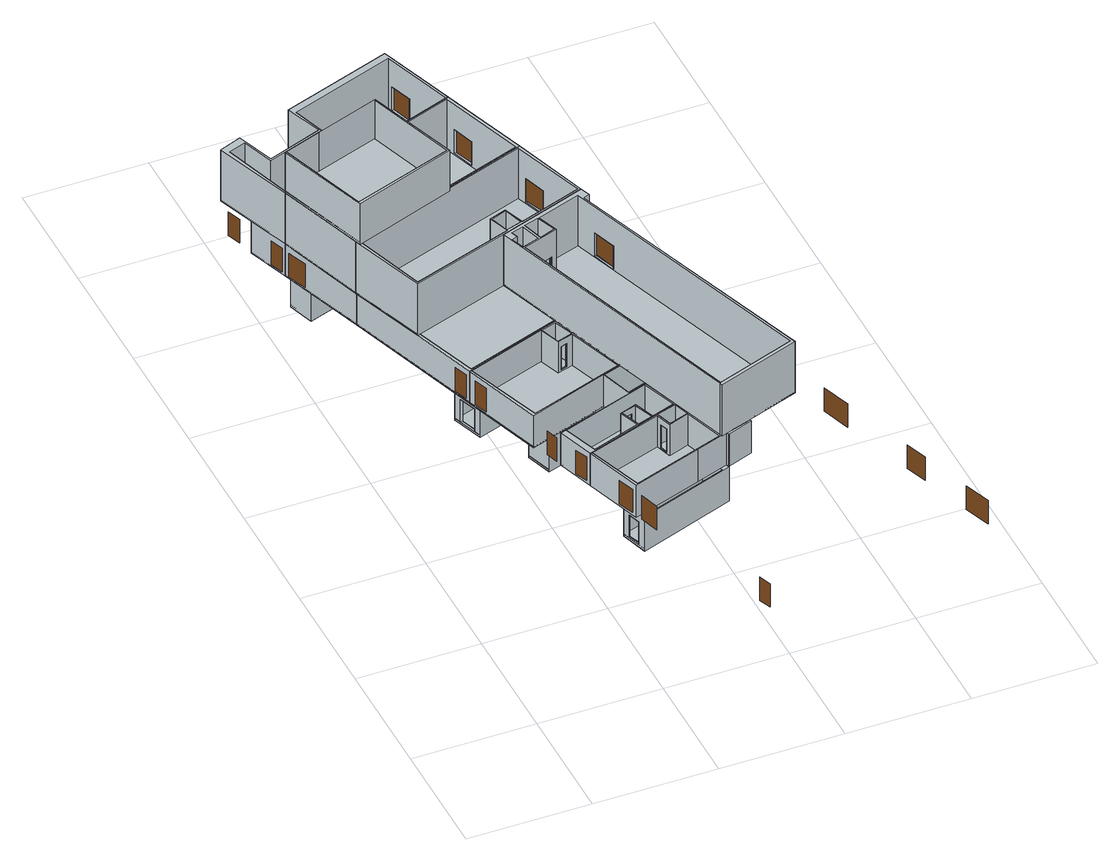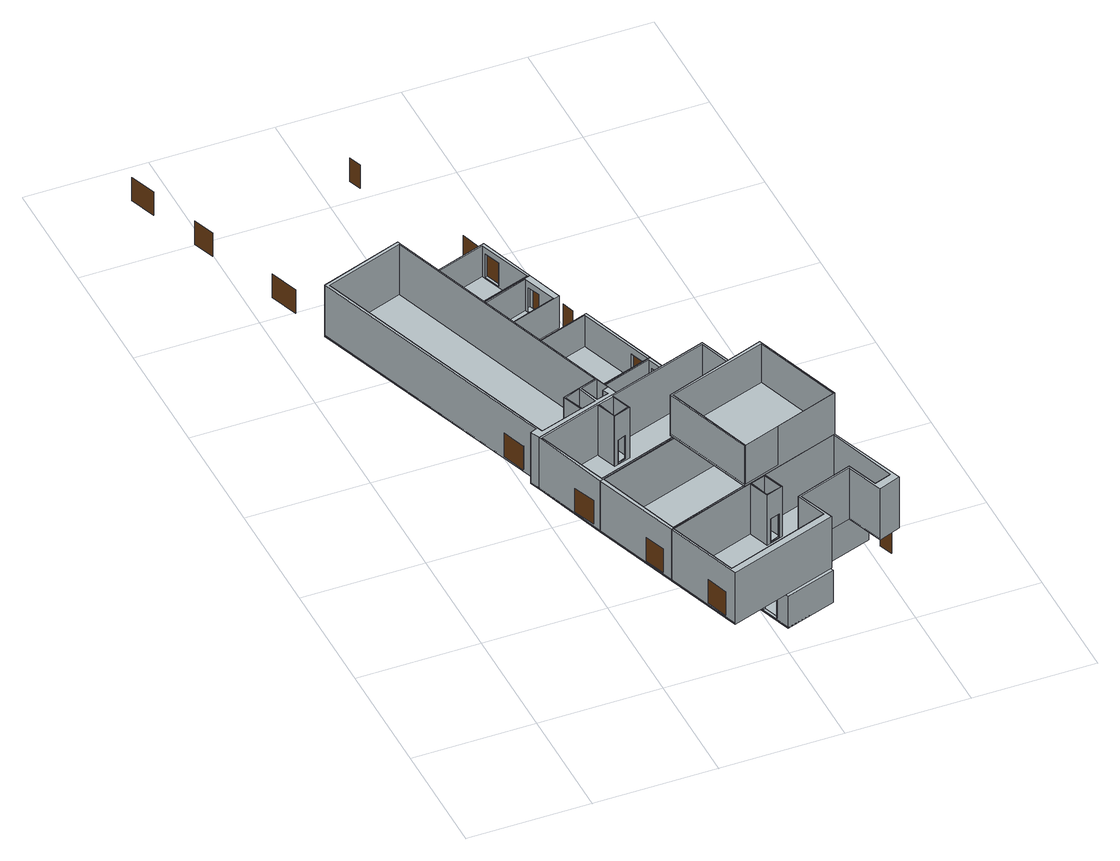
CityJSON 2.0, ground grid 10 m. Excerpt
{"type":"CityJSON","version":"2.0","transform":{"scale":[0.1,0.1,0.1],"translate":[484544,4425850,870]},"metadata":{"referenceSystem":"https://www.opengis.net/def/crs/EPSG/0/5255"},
"CityObjects":{
"object1":{"type":"GenericCityObject","attributes":{"name":"G_-1_10_Bağımsız Bölüm","geometrySuitability":1001,"integrationState":1004,"independentSectionNumber":"10","blockName":"G","takbisPropertyIdentityNumber":-1,"maksIdentityNumber":5457540838,"maksNumaratajIdentityNumber":609962352,"maksIntegrationState":1003,"registeredQuality":"İŞYERİ","registeredFloorDefinition":"B1","propertyLot":"31/44867","additionalNote":"-","independentSectionCardinalDirection":1001,"independentSectionUsage":1002,"partCount":2,"independentSectionPlanNetArea":20.1,"independentSectionPlanGrossArea":23.17,"independentSectionCalculatedArea":24.36,"class":"BagimsizBolum"},"geometry":[{"type":"MultiSurface","lod":"2","boundaries":[[[0,1,2,3]],[[4,5,6,7]],[[8,9,10,11],[12,13,14,15,16,17],[18,19,20,21]],[[3,11,8,2]],[[2,8,9,1]],[[1,9,10,0],[22,23,24,25]],[[0,10,11,3]],[[26,17,16,27],[28,29,30,31]],[[27,16,15,32]],[[32,15,14,33]],[[33,14,13,34]],[[34,13,12,35],[36,37,38,39]],[[35,12,17,26]],[[40,21,20,41],[42,43,44,45]],[[41,20,19,46]],[[46,19,18,47]],[[47,18,21,40]],[[22,28,31,25]],[[23,29,28,22]],[[24,30,29,23]],[[25,31,30,24]],[[36,43,44,39]],[[37,42,43,36]],[[38,45,42,37]],[[39,44,45,38]]]}]},
"object2":{"type":"GenericCityObject","attributes":{"name":"G_-1_9_Bağımsız Bölüm","geometrySuitability":1001,"integrationState":1004,"independentSectionNumber":"9","blockName":"G","takbisPropertyIdentityNumber":-1,"maksIdentityNumber":5299633106,"maksNumaratajIdentityNumber":564510048,"maksIntegrationState":1003,"registeredQuality":"İŞ YERİ","registeredFloorDefinition":"K1","propertyLot":"355/44867","additionalNote":"-","independentSectionCardinalDirection":1007,"independentSectionUsage":1002,"partCount":1,"independentSectionPlanNetArea":256.75,"independentSectionPlanGrossArea":277.12,"independentSectionCalculatedArea":71.66,"class":"BagimsizBolum"},"geometry":[{"type":"MultiSurface","lod":"2","boundaries":[[[48,49,50,51]],[[52,53,54,55]],[[56,57,58,59],[60,61,62,63]],[[51,59,56,50]],[[50,56,57,49]],[[49,57,58,48]],[[48,58,59,51]],[[64,60,63,65]],[[66,61,60,64]],[[67,62,61,66]],[[65,63,62,67]]]}]},
"object3":{"type":"GenericCityObject","attributes":{"name":"G_-1_9_Bağımsız Bölüm","geometrySuitability":1001,"integrationState":1004,"independentSectionNumber":"9","blockName":"G","takbisPropertyIdentityNumber":-1,"maksIdentityNumber":5299633106,"maksNumaratajIdentityNumber":564510048,"maksIntegrationState":1003,"registeredQuality":"EKLENTİ","registeredFloorDefinition":"B2","propertyLot":"355/44867","additionalNote":"-","independentSectionCardinalDirection":1001,"independentSectionUsage":1006,"partCount":1,"independentSectionPlanNetArea":256.75,"independentSectionPlanGrossArea":277.87,"independentSectionCalculatedArea":18.86,"class":"BagimsizBolum"},"geometry":[{"type":"MultiSurface","lod":"2","boundaries":[[[68,69,70,71]],[[72,73,74,75]],[[76,77,78,79],[80,81,82,83]],[[71,79,76,70]],[[70,76,77,69]],[[69,77,78,68]],[[68,78,79,71]],[[84,80,83,85]],[[86,81,80,84]],[[87,82,81,86]],[[85,83,82,87]]]}]},
"object4":{"type":"GenericCityObject","attributes":{"name":"G_-1_8_Bağımsız Bölüm","geometrySuitability":1001,"integrationState":1004,"independentSectionNumber":"8","blockName":"G","takbisPropertyIdentityNumber":-1,"maksIdentityNumber":5372565480,"maksNumaratajIdentityNumber":748672870,"maksIntegrationState":1003,"registeredQuality":"EKLENTİ","registeredFloorDefinition":"B2","propertyLot":"175/44867","additionalNote":"-","independentSectionCardinalDirection":1001,"independentSectionUsage":1006,"partCount":1,"independentSectionPlanNetArea":127.14,"independentSectionPlanGrossArea":135.57,"independentSectionCalculatedArea":22.59,"class":"BagimsizBolum"},"geometry":[{"type":"MultiSurface","lod":"2","boundaries":[[[88,89,90,91]],[[92,93,94,95]],[[96,97,98,99],[100,101,102,103]],[[91,99,96,90]],[[90,96,97,89]],[[89,97,98,88],[104,105,106,107]],[[88,98,99,91]],[[108,103,102,109],[110,111,112,113]],[[109,102,101,114]],[[114,101,100,115]],[[115,100,103,108]],[[104,110,113,107]],[[105,111,110,104]],[[106,112,111,105]],[[107,113,112,106]]]}]},
"object5":{"type":"GenericCityObject","attributes":{"name":"G_-1_6_Bağımsız Bölüm","geometrySuitability":1001,"integrationState":1004,"independentSectionNumber":"6","blockName":"G","takbisPropertyIdentityNumber":-1,"maksIdentityNumber":5343992722,"maksNumaratajIdentityNumber":665224309,"maksIntegrationState":1003,"registeredQuality":"İŞ YERİ","registeredInstallation":"EKLENTİ","registeredFloorDefinition":"B1","propertyLot":"36/44867","additionalNote":"-","independentSectionCardinalDirection":1001,"independentSectionUsage":1002,"partCount":2,"independentSectionPlanNetArea":22.33,"independentSectionPlanGrossArea":26.04,"independentSectionCalculatedArea":26.53,"class":"BagimsizBolum"},"geometry":[{"type":"MultiSurface","lod":"2","boundaries":[[[116,117,118,119,120]],[[121,122,123,124,125]],[[126,127,128,129,130],[131,132,133,134,135,136,137,138],[139,140,141,142]],[[119,126,130,120]],[[119,126,127,118]],[[118,127,128,117]],[[117,128,129,116],[143,144,145,146]],[[116,129,130,120]],[[147,131,138,148],[149,150,151,152]],[[153,132,131,147]],[[154,133,132,153]],[[155,134,133,154],[156,157,158,159]],[[160,135,134,155]],[[161,136,135,160]],[[162,137,136,161]],[[148,138,137,162]],[[163,142,141,164]],[[164,141,140,165],[166,167,168,169]],[[165,140,139,170]],[[170,139,142,163]],[[156,167,168,159]],[[157,166,167,156]],[[158,169,166,157]],[[159,168,169,158]]]}]},
"object6":{"type":"GenericCityObject","attributes":{"name":"G_-1_9_Bağımsız Bölüm","geometrySuitability":1001,"integrationState":1004,"independentSectionNumber":"9","blockName":"G","takbisPropertyIdentityNumber":-1,"maksIdentityNumber":5299633106,"maksNumaratajIdentityNumber":564510048,"maksIntegrationState":1003,"registeredQuality":"İŞ YERİ","registeredInstallation":"EKLENTİ","registeredFloorDefinition":"B1","propertyLot":"355/44867","additionalNote":"-","independentSectionCardinalDirection":1001,"independentSectionUsage":1002,"partCount":2,"independentSectionPlanNetArea":256.75,"independentSectionPlanGrossArea":277.87,"independentSectionCalculatedArea":84.59,"class":"BagimsizBolum"},"geometry":[{"type":"MultiSurface","lod":"2","boundaries":[[[1,171,172,173]],[[174,175,5,176]],[[177,178,9,179],[180,181,182,183,184,185],[186,187,188,189]],[[173,179,177,172]],[[172,177,178,171]],[[171,178,9,1],[190,191,192,193]],[[1,9,179,173]],[[194,185,184,195],[196,197,198,199]],[[195,184,183,200]],[[200,183,182,201]],[[201,182,181,202],[203,204,205,206]],[[202,181,180,207]],[[207,180,185,194]],[[208,189,188,209]],[[209,188,187,210],[211,212,213,214]],[[210,187,186,215]],[[215,186,189,208]],[[190,196,199,193]],[[191,197,196,190]],[[192,198,197,191]],[[193,199,198,192]],[[203,212,213,206]],[[204,211,212,203]],[[205,214,211,204]],[[206,213,214,205]]]}]},
"object7":{"type":"GenericCityObject","attributes":{"name":"G_-1_8_Bağımsız Bölüm","geometrySuitability":1001,"integrationState":1004,"independentSectionNumber":"8","blockName":"G","takbisPropertyIdentityNumber":-1,"maksIdentityNumber":5372565480,"maksNumaratajIdentityNumber":748672870,"maksIntegrationState":1003,"registeredQuality":"İŞ YERİ","registeredInstallation":"EKLENTİ","registeredFloorDefinition":"B1","propertyLot":"175/44867","additionalNote":"-","independentSectionCardinalDirection":1001,"independentSectionUsage":1002,"partCount":2,"independentSectionPlanNetArea":127.14,"independentSectionPlanGrossArea":135.57,"independentSectionCalculatedArea":135.58,"class":"BagimsizBolum"},"geometry":[{"type":"MultiSurface","lod":"2","boundaries":[[[171,216,217,218,172]],[[219,220,221,175,174]],[[222,223,224,178,177],[225,226,227,228,229,230],[231,232,233,234]],[[172,177,222,218]],[[218,222,223,217]],[[217,223,224,216]],[[216,224,178,171],[235,236,237,238]],[[172,177,178,171]],[[239,230,229,240],[241,242,243,244]],[[240,229,228,245]],[[245,228,227,246]],[[246,227,226,247],[248,249,250,251]],[[247,226,225,252]],[[252,225,230,239]],[[253,234,233,254]],[[254,233,232,255]],[[255,232,231,256],[257,258,259,260]],[[256,231,234,253]],[[235,241,244,238]],[[236,242,241,235]],[[237,243,242,236]],[[238,244,243,237]],[[248,258,259,251]],[[249,257,258,248]],[[250,260,257,249]],[[251,259,260,250]]]}]},
"object8":{"type":"GenericCityObject","attributes":{"name":"G_-1_5_Bağımsız Bölüm","geometrySuitability":1001,"integrationState":1004,"independentSectionNumber":"5","blockName":"G","takbisPropertyIdentityNumber":-1,"maksIdentityNumber":5322442947,"maksNumaratajIdentityNumber":684748940,"maksIntegrationState":1003,"registeredQuality":"EKLENTİ","registeredFloorDefinition":"B2","propertyLot":"55/44867","additionalNote":"-","independentSectionCardinalDirection":1001,"independentSectionUsage":1006,"partCount":1,"independentSectionPlanNetArea":38.04,"independentSectionPlanGrossArea":41.77,"independentSectionCalculatedArea":19.32,"class":"BagimsizBolum"},"geometry":[{"type":"MultiSurface","lod":"2","boundaries":[[[261,262,263,264]],[[265,266,267,268]],[[269,270,271,272],[273,274,275,276]],[[264,272,269,263]],[[263,269,270,262]],[[262,270,271,261],[277,278,279,280]],[[261,271,272,264]],[[281,276,275,282],[283,284,285,286]],[[282,275,274,287]],[[287,274,273,288]],[[288,273,276,281]],[[277,283,286,280]],[[278,284,283,277]],[[279,285,284,278]],[[280,286,285,279]]]}]},
"object9":{"type":"GenericCityObject","attributes":{"name":"G_-1_7_Bağımsız Bölüm","geometrySuitability":1001,"integrationState":1004,"independentSectionNumber":"7","blockName":"G","takbisPropertyIdentityNumber":-1,"maksIdentityNumber":5275793205,"maksNumaratajIdentityNumber":682480231,"maksIntegrationState":1003,"registeredQuality":"EKLENTİ","registeredFloorDefinition":"B2","propertyLot":"75/44867","additionalNote":"-","independentSectionCardinalDirection":1001,"independentSectionUsage":1006,"partCount":1,"independentSectionPlanNetArea":52.33,"independentSectionPlanGrossArea":57.13,"independentSectionCalculatedArea":16.02,"class":"BagimsizBolum"},"geometry":[{"type":"MultiSurface","lod":"2","boundaries":[[[289,290,291,292,293]],[[294,295,296,297,298]],[[299,300,301,302,303],[304,305,306,307]],[[293,303,299,292]],[[292,299,300,291]],[[291,300,301,290]],[[290,301,302,289]],[[289,302,303,293],[308,309,310,311]],[[312,304,307,313]],[[314,305,304,312]],[[315,306,305,314]],[[313,307,306,315],[316,317,318,319]],[[308,316,319,311]],[[309,317,316,308]],[[310,318,317,309]],[[311,319,318,310]]]}]},
"object10":{"type":"GenericCityObject","attributes":{"name":"G_-1_7_Bağımsız Bölüm","geometrySuitability":1001,"integrationState":1004,"independentSectionNumber":"7","blockName":"G","takbisPropertyIdentityNumber":-1,"maksIdentityNumber":5275793205,"maksNumaratajIdentityNumber":682480231,"maksIntegrationState":1003,"registeredQuality":"İŞ YERİ","registeredInstallation":"EKLENTİ","registeredFloorDefinition":"B1","propertyLot":"75/44867","additionalNote":"-","independentSectionCardinalDirection":1001,"independentSectionUsage":1002,"partCount":3,"independentSectionPlanNetArea":52.33,"independentSectionPlanGrossArea":57.13,"independentSectionCalculatedArea":76.29,"class":"BagimsizBolum"},"geometry":[{"type":"MultiSurface","lod":"2","boundaries":[[[216,320,321,218,217]],[[219,322,323,221,220]],[[222,324,325,224,223],[326,327,328,329,330,331],[332,333,334,335],[336,337,338,339]],[[218,222,223,217]],[[218,222,324,321],[340,341,342,343]],[[321,324,325,320]],[[320,325,224,216],[344,345,346,347]],[[217,223,224,216]],[[348,331,330,349]],[[349,330,329,350],[351,352,353,354]],[[350,329,328,355]],[[355,328,327,356]],[[356,327,326,357],[358,359,360,361]],[[357,326,331,348]],[[362,335,334,363]],[[363,334,333,364]],[[364,333,332,365]],[[365,332,335,362],[366,367,368,369]],[[370,336,339,371]],[[372,337,336,370]],[[373,338,337,372]],[[371,339,338,373],[374,375,376,377]],[[340,374,377,343]],[[341,375,374,340]],[[342,376,375,341]],[[343,377,376,342]],[[344,351,354,347]],[[345,352,351,344]],[[346,353,352,345]],[[347,354,353,346]],[[358,367,368,361]],[[359,366,367,358]],[[360,369,366,359]],[[361,368,369,360]]]}]},
"object11":{"type":"GenericCityObject","attributes":{"name":"G_-1_5_Bağımsız Bölüm","geometrySuitability":1001,"integrationState":1004,"independentSectionNumber":"5","blockName":"G","takbisPropertyIdentityNumber":-1,"maksIdentityNumber":5322442947,"maksNumaratajIdentityNumber":684748940,"maksIntegrationState":1003,"registeredQuality":"İŞ YERİ","registeredInstallation":"EKLENTİ","registeredFloorDefinition":"B1","propertyLot":"55/44867","additionalNote":"-","independentSectionCardinalDirection":1001,"independentSectionUsage":1002,"partCount":3,"independentSectionPlanNetArea":38.04,"independentSectionPlanGrossArea":41.77,"independentSectionCalculatedArea":55.24,"class":"BagimsizBolum"},"geometry":[{"type":"MultiSurface","lod":"2","boundaries":[[[117,378,379,380,381,382,383,384,119,118]],[[121,385,386,387,388,389,390,391,123,122]],[[126,392,393,394,395,396,397,398,128,127],[399,400,401,402,403,404],[405,406,407,408],[409,410,411,412,413,414]],[[119,126,127,118]],[[384,392,126,119]],[[384,392,393,383],[415,416,417,418]],[[383,393,394,382]],[[382,394,395,381]],[[381,395,396,380]],[[380,396,397,379]],[[379,397,398,378]],[[378,398,128,117],[419,420,421,422]],[[118,127,128,117]],[[423,404,403,424],[425,426,427,428]],[[424,403,402,429]],[[429,402,401,430],[431,432,433,434]],[[430,401,400,435]],[[435,400,399,436]],[[436,399,404,423]],[[437,408,407,438],[439,440,441,442]],[[438,407,406,443]],[[443,406,405,444]],[[444,405,408,437]],[[445,409,414,446]],[[447,410,409,445]],[[448,411,410,447]],[[449,412,411,448]],[[450,413,412,449],[451,452,453,454]],[[446,414,413,450]],[[415,451,454,418]],[[416,452,451,415]],[[417,453,452,416]],[[418,454,453,417]],[[419,425,428,422]],[[420,426,425,419]],[[421,427,426,420]],[[422,428,427,421]],[[431,440,441,434]],[[432,439,440,431]],[[433,442,439,432]],[[434,441,442,433]]]}]},
"object12":{"type":"GenericCityObject","attributes":{"name":"G_-1_17_Bağımsız Bölüm","geometrySuitability":1001,"integrationState":1004,"independentSectionNumber":"17","blockName":"G","takbisPropertyIdentityNumber":-1,"maksIdentityNumber":5100560738,"maksNumaratajIdentityNumber":735208530,"maksIntegrationState":1003,"registeredQuality":"İŞYERİ","registeredFloorDefinition":"2232.99","propertyLot":"141/44867","additionalNote":"-","independentSectionCardinalDirection":1001,"independentSectionUsage":1002,"partCount":2,"independentSectionPlanNetArea":84.98,"independentSectionPlanGrossArea":109.45,"independentSectionCalculatedArea":94.74,"class":"BagimsizBolum"},"geometry":[{"type":"MultiSurface","lod":"2","boundaries":[[[455,456,457,458,459,9,460,461]],[[462,463,464,465,466,467,468,469]],[[470,49,471,472,473,474,475,476],[477,478,479,480,481,482,483,484,485,486,487,488],[489,490,491,492]],[[461,476,470,460],[493,494,495,496]],[[460,470,49,9]],[[9,49,471,459]],[[459,471,472,458]],[[458,472,473,457]],[[457,473,474,456]],[[456,474,475,455]],[[455,475,476,461]],[[497,488,487,498]],[[498,487,486,499]],[[499,486,485,500]],[[500,485,484,501]],[[501,484,483,502]],[[502,483,482,503]],[[503,482,481,504],[505,506,507,508]],[[504,481,480,509]],[[509,480,479,510]],[[510,479,478,511],[512,513,514,515]],[[511,478,477,516]],[[516,477,488,497]],[[517,492,491,518]],[[518,491,490,519],[520,521,522,523]],[[519,490,489,524]],[[524,489,492,517]],[[493,505,508,496]],[[494,506,505,493]],[[495,507,506,494]],[[496,508,507,495]],[[512,521,522,515]],[[513,520,521,512]],[[514,523,520,513]],[[515,522,523,514]]]}]},
"object13":{"type":"GenericCityObject","attributes":{"name":"-1_-1_9_Bağımsız Bölüm","geometrySuitability":1001,"integrationState":1004,"independentSectionNumber":"9","blockName":"-1","takbisPropertyIdentityNumber":-1,"maksIdentityNumber":5299633106,"maksNumaratajIdentityNumber":564510048,"maksIntegrationState":1003,"registeredQuality":"İŞ YERİ","registeredInstallation":"EKLENTİ","registeredFloorDefinition":"2232.99","propertyLot":"355/44867","additionalNote":"-","independentSectionCardinalDirection":1001,"independentSectionUsage":1002,"partCount":1,"independentSectionPlanNetArea":256.75,"independentSectionPlanGrossArea":277.87,"independentSectionCalculatedArea":122,"class":"BagimsizBolum"},"geometry":[{"type":"MultiSurface","lod":"2","boundaries":[[[9,525,526,527,460]],[[528,529,530,463,462]],[[531,532,533,49,470],[534,535,536,537]],[[460,470,531,527],[538,539,540,541]],[[526,532,531,527]],[[525,533,532,526]],[[525,533,49,9]],[[460,470,49,9]],[[542,537,536,543],[544,545,546,547]],[[543,536,535,548]],[[548,535,534,549]],[[549,534,537,542]],[[538,544,547,541]],[[539,545,544,538]],[[540,546,545,539]],[[541,547,546,540]]]}]},
"object14":{"type":"GenericCityObject","attributes":{"name":"G_-1_16_Bağımsız Bölüm","geometrySuitability":1001,"integrationState":1004,"independentSectionNumber":"16","blockName":"G","takbisPropertyIdentityNumber":-1,"maksIdentityNumber":5218896271,"maksNumaratajIdentityNumber":742994387,"maksIntegrationState":1003,"registeredQuality":"İŞYERİ","registeredFloorDefinition":"2232.99","propertyLot":"138/44867","additionalNote":"-","independentSectionCardinalDirection":1001,"independentSectionUsage":1002,"partCount":2,"independentSectionPlanNetArea":98.84,"independentSectionPlanGrossArea":106.89,"independentSectionCalculatedArea":106.47,"class":"BagimsizBolum"},"geometry":[{"type":"MultiSurface","lod":"2","boundaries":[[[525,550,551,552,527,526]],[[528,553,554,555,530,529]],[[531,556,557,558,533,532],[559,560,561,562],[563,564,565,566,567,568,569,570]],[[526,532,531,527]],[[527,531,556,552],[571,572,573,574]],[[552,556,557,551]],[[551,557,558,550]],[[550,558,533,525]],[[525,533,532,526]],[[575,559,562,576]],[[577,560,559,575]],[[578,561,560,577],[579,580,581,582]],[[576,562,561,578]],[[583,570,569,584]],[[584,569,568,585]],[[585,568,567,586],[587,588,589,590]],[[586,567,566,591]],[[591,566,565,592]],[[592,565,564,593],[594,595,596,597]],[[593,564,563,598]],[[598,563,570,583]],[[571,587,590,574]],[[572,588,587,571]],[[573,589,588,572]],[[574,590,589,573]],[[579,595,596,582]],[[580,594,595,579]],[[581,597,594,580]],[[582,596,597,581]]]}]},
"object15":{"type":"GenericCityObject","attributes":{"name":"G_-1_17_Bağımsız Bölüm","geometrySuitability":1001,"integrationState":1004,"independentSectionNumber":"17","blockName":"G","takbisPropertyIdentityNumber":-1,"maksIdentityNumber":5100560738,"maksNumaratajIdentityNumber":735208530,"maksIntegrationState":1003,"registeredQuality":"EKLENTİ","registeredFloorDefinition":"B1","propertyLot":"141/44867","additionalNote":"-","independentSectionCardinalDirection":1001,"independentSectionUsage":1006,"partCount":1,"independentSectionPlanNetArea":84.98,"independentSectionPlanGrossArea":109.45,"independentSectionCalculatedArea":31.32,"class":"BagimsizBolum"},"geometry":[{"type":"MultiSurface","lod":"2","boundaries":[[[599,2,173,600]],[[176,4,601,602]],[[179,8,603,604],[605,606,607,608]],[[600,604,179,173],[609,610,611,612]],[[173,179,8,2]],[[2,8,603,599]],[[599,603,604,600]],[[613,608,607,614]],[[614,607,606,615]],[[615,606,605,616],[617,618,619,620]],[[616,605,608,613]],[[609,617,620,612]],[[610,618,617,609]],[[611,619,618,610]],[[612,620,619,611]]]}]},
"building1":{"type":"Building","attributes":{"name":"Mimari Bina_94560501-G","takbisPropertyIdentityNumber":94560501,"maksIdentityNumber":737002329,"maksIntegrationState":1003,"blockNumber":"64784","parcelNumber":"2","buildingType":1001,"geometrySuitability":1006,"additionalNote":"-","takbisNeighbourhoodReference":123387,"totalIndependentSectionCount":23,"elevatorCount":2,"roofProjectionArea":1806.66,"buildingHeight":18.2,"architecturalProjectConfirmationDate":"2023-10-16","class":"MimariBina","storeysAboveGround":2,"storeysBelowGround":3},"geometry":[{"type":"MultiSurface","lod":"3","boundaries":[[[621,622,623,624]],[[625,626,627,628]],[[419,420,421,422]],[[143,144,145,146]],[[629,630,631,632]],[[344,345,346,347]],[[235,236,237,238]],[[190,191,192,193]],[[22,23,24,25]],[[633,634,635,636]],[[637,638,639,640]],[[641,642,643,644]],[[645,646,647,648]],[[649,650,651,652]],[[571,572,573,574]],[[538,539,540,541]],[[493,494,495,496]]],"semantics":{"surfaces":[{"type":"Door"}],"values":[0,0,0,0,0,0,0,0,0,0,0,0,0,0,0,0,0]}}]},
"object16":{"type":"GenericCityObject","attributes":{"name":"G_-1_4_Bağımsız Bölüm","geometrySuitability":1001,"integrationState":1004,"independentSectionNumber":"4","blockName":"G","takbisPropertyIdentityNumber":-1,"maksIdentityNumber":5488740324,"maksNumaratajIdentityNumber":747462802,"maksIntegrationState":1003,"registeredQuality":"EKLENTİ","registeredInstallation":"EKLENTİ","registeredFloorDefinition":"B1","propertyLot":"325/44867","additionalNote":"-","independentSectionCardinalDirection":1001,"independentSectionUsage":1006,"partCount":1,"independentSectionPlanNetArea":237.79,"independentSectionPlanGrossArea":254.12,"independentSectionCalculatedArea":21.39,"class":"BagimsizBolum"},"geometry":[{"type":"MultiSurface","lod":"2","boundaries":[[[653,654,120,119,384,321]],[[385,121,125,655,656,322]],[[392,126,130,657,658,324],[659,660,661,662,663,664]],[[321,324,392,384],[665,666,667,668]],[[384,392,126,119]],[[119,126,130,120]],[[120,130,657,654]],[[654,657,658,653]],[[653,658,324,321]],[[669,664,663,670]],[[670,663,662,671]],[[671,662,661,672],[673,674,675,676]],[[672,661,660,677]],[[677,660,659,678]],[[678,659,664,669]],[[665,673,676,668]],[[666,674,673,665]],[[667,675,674,666]],[[668,676,675,667]]]}]},
"object17":{"type":"GenericCityObject","attributes":{"name":"G_-1_15_Bağımsız Bölüm","geometrySuitability":1001,"integrationState":1004,"independentSectionNumber":"15","blockName":"G","takbisPropertyIdentityNumber":-1,"maksIdentityNumber":5383652269,"maksNumaratajIdentityNumber":631948916,"maksIntegrationState":1003,"registeredQuality":"İŞYERİ","registeredFloorDefinition":"2232.99","propertyLot":"224/44867","additionalNote":"-","independentSectionCardinalDirection":1001,"independentSectionUsage":1002,"partCount":3,"independentSectionPlanNetArea":157.69,"independentSectionPlanGrossArea":172.04,"independentSectionCalculatedArea":168.26,"class":"BagimsizBolum"},"geometry":[{"type":"MultiSurface","lod":"2","boundaries":[[[551,679,680,681,682,683,552]],[[684,685,686,687,688,554,553]],[[689,690,691,692,693,557,556],[694,695,696,697,698,699],[700,701,702,703,704,705],[706,707,708,709]],[[552,556,689,683]],[[683,689,690,682]],[[682,690,691,681],[645,646,647,648]],[[681,691,692,680]],[[680,692,693,679]],[[679,693,557,551]],[[552,556,557,551]],[[710,699,698,711]],[[711,698,697,712]],[[712,697,696,713],[714,715,716,717],[718,719,720,721]],[[713,696,695,722]],[[722,695,694,723]],[[723,694,699,710],[724,725,726,727]],[[728,705,704,729]],[[729,704,703,730]],[[730,703,702,731]],[[731,702,701,732]],[[732,701,700,733]],[[733,700,705,728],[734,735,736,737]],[[738,709,708,739]],[[739,708,707,740]],[[740,707,706,741]],[[741,706,709,738],[742,743,744,745]],[[645,724,727,648]],[[646,725,724,645]],[[647,726,725,646]],[[648,727,726,647]],[[714,735,736,717]],[[715,734,735,714]],[[716,737,734,715]],[[717,736,737,716]],[[718,743,744,721]],[[719,742,743,718]],[[720,745,742,719]],[[721,744,745,720]]]}]}
},
"vertices":[
[11,540,40],[23,506,40],[87,528,40],[75,562,40],[87,528,41],[23,506,41],[11,540,41],[75,562,41],[87,528,70],[23,506,70],[11,540,70],[75,562,70],[68,523,70],[64,536,70],[81,542,70],[74,560,70],[16,540,70],[27,508,70],[85,529,70],[81,541,70],[65,535,70],[69,523,70],[18,520,64],[22,509,64],[22,509,42],[18,520,42],[27,508,41],[16,540,41],[23,522,64],[27,510,64],[27,510,42],[23,522,42],[74,560,41],[81,542,41],[64,536,41],[68,523,41],[67,526,64],[65,533,64],[65,533,42],[67,526,42],[69,523,41],[65,535,41],[66,533,64],[68,526,64],[68,526,42],[66,533,42],[81,541,41],[85,529,41],
[107,535,118],[23,506,118],[49,430,118],[133,460,118],[49,430,120],[23,506,120],[107,535,120],[133,460,120],[49,430,156],[23,506,156],[107,535,156],[133,460,156],[24,506,156],[49,433,156],[131,461,156],[106,535,156],[24,506,120],[106,535,120],[49,433,120],[131,461,120],
[28,508,8],[35,487,8],[114,514,8],[106,535,8],[114,514,10],[35,487,10],[28,508,10],[106,535,10],[114,514,40],[35,487,40],[28,508,40],[106,535,40],[102,532,40],[30,507,40],[36,488,40],[108,513,40],[102,532,10],[108,513,10],[30,507,10],[36,488,10],
[85,342,8],[94,316,8],[173,343,8],[164,369,8],[173,343,10],[94,316,10],[85,342,10],[164,369,10],[173,343,40],[94,316,40],[85,342,40],[164,369,40],[167,342,40],[159,366,40],[87,341,40],[95,318,40],[87,336,31],[92,322,31],[92,322,10],[87,336,10],[95,318,10],[87,341,10],[89,336,31],[94,322,31],[94,322,10],[89,336,10],[159,366,10],[167,342,10],
[119,228,40],[129,198,40],[207,225,40],[209,224,40],[198,255,40],[209,224,41],[207,225,41],[129,198,41],[119,228,41],[198,255,41],[209,224,70],[207,225,70],[129,198,70],[119,228,70],[198,255,70],[134,201,70],[174,215,70],[168,231,70],[182,236,70],[188,219,70],[207,226,70],[197,254,70],[124,229,70],[187,219,70],[181,235,70],[169,231,70],[175,215,70],[124,212,64],[128,202,64],[128,202,42],[124,212,42],[134,201,41],[124,229,41],[129,214,64],[133,204,64],[133,204,42],[129,214,42],[174,215,41],[168,231,41],[182,236,41],[171,233,64],[178,235,64],[178,235,42],[171,233,42],[188,219,41],[207,226,41],[197,254,41],[175,215,41],[169,231,41],[181,235,41],[178,234,64],[171,232,64],[171,232,42],[178,234,42],[187,219,41],
[48,434,40],[153,470,40],[128,542,40],[153,470,41],[48,434,41],[128,542,41],[153,470,70],[48,434,70],[128,542,70],[138,466,70],[132,483,70],[145,488,70],[127,540,70],[25,505,70],[49,436,70],[151,471,70],[145,487,70],[133,482,70],[139,466,70],[24,502,64],[30,486,64],[30,486,42],[24,502,42],[49,436,41],[25,505,41],[26,502,64],[32,486,64],[32,486,42],[26,502,42],[127,540,41],[145,488,41],[132,483,41],[136,484,64],[143,487,64],[143,487,42],[136,484,42],[138,466,41],[139,466,41],[133,482,41],[145,487,41],[144,486,64],[136,483,64],[136,483,42],[144,486,42],[151,471,41],
[87,319,40],[167,347,40],[193,355,40],[193,355,41],[167,347,41],[87,319,41],[193,355,70],[167,347,70],[87,319,70],[190,356,70],[157,452,70],[144,447,70],[138,464,70],[50,434,70],[89,321,70],[145,448,70],[157,453,70],[151,469,70],[139,464,70],[82,334,64],[86,323,64],[86,323,42],[82,334,42],[89,321,41],[50,434,41],[84,335,64],[88,324,64],[88,324,42],[84,335,42],[138,464,41],[144,447,41],[157,452,41],[153,450,64],[147,448,64],[147,448,42],[153,450,42],[190,356,41],[139,464,41],[151,469,41],[157,453,41],[145,448,41],[146,449,64],[153,451,64],[153,451,42],[146,449,42],
[144,171,8],[151,149,8],[230,177,8],[222,199,8],[230,177,10],[151,149,10],[144,171,10],[222,199,10],[230,177,40],[151,149,40],[144,171,40],[222,199,40],[224,176,40],[217,196,40],[145,171,40],[152,151,40],[146,166,31],[149,156,31],[149,156,10],[146,166,10],[152,151,10],[145,171,10],[147,167,31],[151,157,31],[151,157,10],[147,167,10],[217,196,10],[224,176,10],
[117,281,8],[124,260,8],[160,272,8],[193,283,8],[186,304,8],[193,283,10],[160,272,10],[124,260,10],[117,281,10],[186,304,10],[193,283,40],[160,272,40],[124,260,40],[117,281,40],[186,304,40],[125,261,40],[188,282,40],[181,302,40],[119,280,40],[148,291,31],[138,288,31],[138,288,10],[148,291,10],[125,261,10],[119,280,10],[188,282,10],[181,302,10],[149,291,31],[138,287,31],[138,287,10],[149,291,10],
[109,254,40],[215,291,40],[215,291,41],[109,254,41],[215,291,70],[109,254,70],[172,328,70],[159,324,70],[153,341,70],[89,319,70],[111,256,70],[188,282,70],[172,329,70],[166,345,70],[154,341,70],[159,325,70],[168,346,70],[190,283,70],[213,291,70],[191,354,70],[213,297,64],[209,309,64],[209,309,42],[213,297,42],[89,314,64],[93,303,64],[93,303,42],[89,314,42],[188,282,41],[111,256,41],[89,319,41],[91,314,64],[95,303,64],[95,303,42],[91,314,42],[153,341,41],[159,324,41],[172,328,41],[167,327,64],[162,325,64],[162,325,42],[167,327,42],[159,325,41],[154,341,41],[166,345,41],[172,329,41],[161,326,64],[167,328,64],[167,328,42],[161,326,42],[168,346,41],[191,354,41],[190,283,41],[213,291,41],[211,296,64],[207,308,64],[207,308,42],[211,296,42],
[145,151,40],[203,171,40],[229,180,40],[230,178,40],[231,178,40],[251,185,40],[235,233,40],[235,233,41],[251,185,41],[231,178,41],[230,178,41],[229,180,41],[203,171,41],[145,151,41],[235,233,70],[251,185,70],[231,178,70],[230,178,70],[229,180,70],[203,171,70],[145,151,70],[223,179,70],[212,211,70],[195,205,70],[191,218,70],[131,198,70],[147,153,70],[212,212,70],[208,224,70],[192,219,70],[196,206,70],[225,181,70],[229,183,70],[230,180,70],[249,186,70],[233,231,70],[210,223,70],[240,217,64],[236,230,64],[236,230,42],[240,217,42],[139,168,64],[144,155,64],[144,155,42],[139,168,42],[147,153,41],[131,198,41],[141,169,64],[146,156,64],[146,156,42],[141,169,42],[191,218,41],[195,205,41],[194,208,64],[192,214,64],[192,214,42],[194,208,42],[212,211,41],[223,179,41],[196,206,41],[192,219,41],[193,215,64],[195,208,64],[195,208,42],[193,215,42],[208,224,41],[212,212,41],[225,181,41],[210,223,41],[229,183,41],[230,180,41],[249,186,41],[233,231,41],[239,216,64],[234,229,64],[234,229,42],[239,216,42],
[63,592,70],[74,562,70],[29,546,70],[18,577,70],[0,570,70],[175,559,70],[153,623,70],[175,559,71],[23,506,71],[0,570,71],[18,577,71],[29,546,71],[74,562,71],[63,592,71],[153,623,71],[175,559,118],[0,570,118],[18,577,118],[29,546,118],[74,562,118],[63,592,118],[153,623,118],[88,529,118],[82,546,118],[96,551,118],[102,534,118],[173,559,118],[153,617,118],[67,587,118],[76,561,118],[28,544,118],[19,570,118],[5,565,118],[24,507,118],[101,534,118],[96,550,118],[83,546,118],[89,530,118],[162,595,94],[156,613,94],[156,613,72],[162,595,72],[24,507,71],[5,565,71],[19,570,71],[28,544,71],[76,561,71],[67,587,71],[153,617,71],[173,559,71],[160,595,94],[154,613,94],[154,613,72],[160,595,72],[102,534,71],[96,551,71],[82,546,71],[85,547,94],[93,550,94],[93,550,72],[85,547,72],[88,529,71],[89,530,71],[83,546,71],[96,550,71],[93,549,94],[85,546,94],[85,546,72],[93,549,72],[101,534,71],
[47,434,70],[197,486,70],[200,487,70],[200,487,71],[197,486,71],[47,434,71],[200,487,118],[197,486,118],[47,434,118],[25,505,118],[49,436,118],[197,487,118],[173,557,118],[184,533,94],[178,550,94],[178,550,72],[184,533,72],[173,557,71],[197,487,71],[182,532,94],[176,550,94],[176,550,72],[182,532,72],[49,436,71],[25,505,71],
[69,372,70],[149,399,70],[221,424,70],[221,424,71],[149,399,71],[69,372,71],[221,424,118],[149,399,118],[69,372,118],[166,407,118],[161,423,118],[148,418,118],[153,403,118],[153,402,118],[147,419,118],[161,424,118],[167,407,118],[219,425,118],[198,485,118],[50,434,118],[70,374,118],[209,461,94],[202,479,94],[202,479,72],[209,461,72],[166,407,71],[153,403,71],[161,423,71],[148,418,71],[158,422,94],[151,419,94],[151,419,72],[158,422,72],[70,374,71],[50,434,71],[198,485,71],[219,425,71],[207,460,94],[201,478,94],[201,478,72],[207,460,72],[167,407,71],[161,424,71],[147,419,71],[151,420,94],[158,423,94],[158,423,72],[151,420,72],[153,402,71],
[63,595,40],[105,609,40],[63,595,41],[105,609,41],[63,595,70],[105,609,70],[126,542,70],[105,604,70],[67,591,70],[87,529,70],[114,585,64],[109,598,64],[109,598,42],[114,585,42],[87,529,41],[67,591,41],[105,604,41],[126,542,41],[112,584,64],[107,597,64],[107,597,42],[112,584,42],
[188,26,64],[192,16,64],[192,16,42],[188,26,42],[147,146,64],[152,130,64],[152,130,42],[147,146,42],[114,241,64],[117,231,64],[117,231,42],[114,241,42],[3,563,64],[7,552,64],[7,552,42],[3,563,42],[360,6,94],[352,28,94],[352,28,72],[360,6,72],[338,70,94],[332,88,94],[332,88,72],[338,70,72],[230,382,94],[224,402,94],[224,402,72],[230,382,72],[311,148,94],[303,172,94],[303,172,72],[311,148,72],
[174,277,40],[183,250,40],[183,250,41],[174,277,41],[183,250,70],[174,277,70],[199,256,70],[209,225,70],[233,233,70],[213,289,70],[175,276,70],[183,251,70],[221,273,64],[216,288,64],[216,288,42],[221,273,42],[183,251,41],[175,276,41],[213,289,41],[233,233,41],[219,272,64],[214,287,64],[214,287,42],[219,272,42],[209,225,41],[199,256,41],
[224,180,70],[225,178,70],[293,202,70],[219,414,70],[224,416,70],[224,416,71],[219,414,71],[293,202,71],[225,178,71],[224,180,71],[224,416,118],[219,414,118],[293,202,118],[225,178,118],[224,180,118],[216,418,118],[180,406,118],[186,389,118],[157,379,118],[225,181,118],[290,204,118],[170,385,118],[165,401,118],[155,398,118],[157,393,118],[152,391,118],[156,380,118],[185,390,118],[179,406,118],[167,402,118],[172,385,118],[290,204,71],[225,181,71],[157,379,71],[186,389,71],[168,383,94],[161,381,94],[161,381,72],[168,383,72],[182,388,94],[175,385,94],[175,385,72],[182,388,72],[180,406,71],[216,418,71],[228,382,94],[222,401,94],[222,401,72],[228,382,72],[156,380,71],[152,391,71],[157,393,71],[155,398,71],[165,401,71],[170,385,71],[161,382,94],[168,384,94],[168,384,72],[161,382,72],[172,385,71],[167,402,71],[179,406,71],[185,390,71],[175,386,94],[181,389,94],[181,389,72],[175,386,72]
]}
